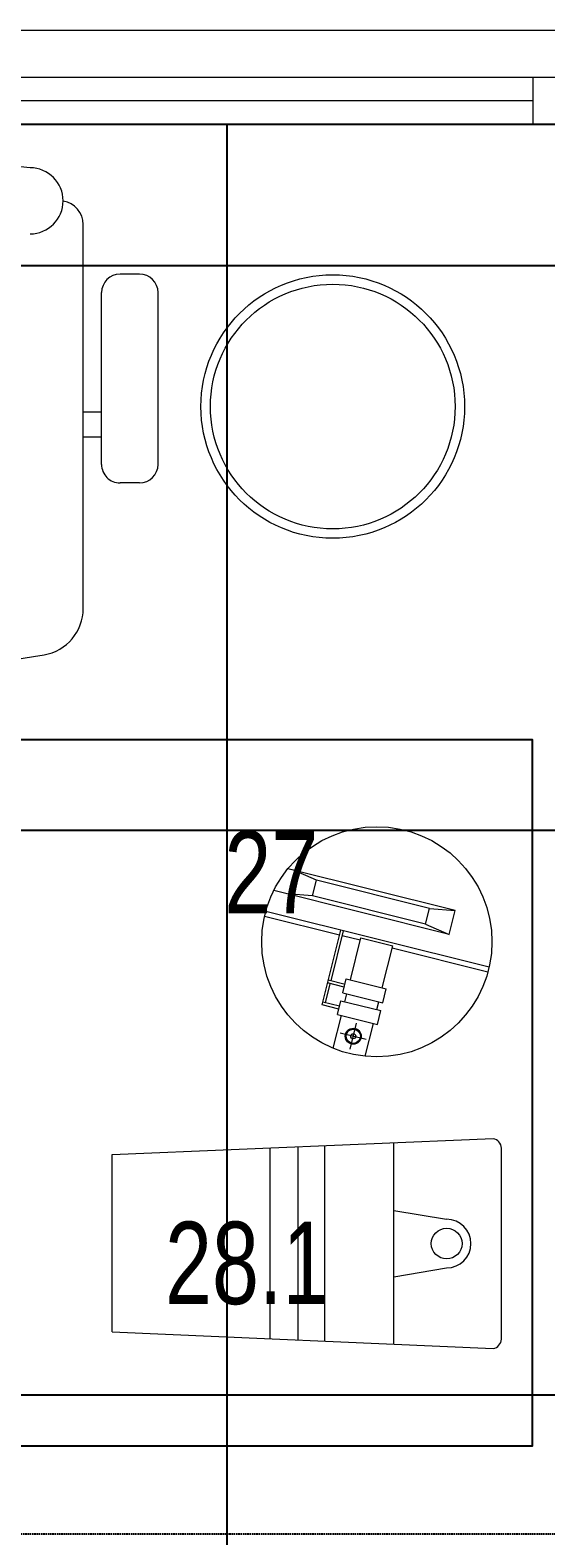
# Model space of a CAD drawing. Extents: x -178977 to 231842, y -29287 to 19916.
# Drawn here: x 11267 to 11815, y -4310 to -2710 of the extents above; entities that cross this region are included whole.
import ezdxf
from ezdxf import colors
from ezdxf.entities.mleader import LeaderData, LeaderLine
from ezdxf.math import Vec2, Vec3

# ---------------------------------------------------------------- set-up
doc = ezdxf.new("R2010")
doc.units = 0
doc.header["$LTSCALE"] = 0.25
doc.linetypes.add('DASHDOT', pattern=[25.4, 12.7, -6.35, 0, -6.35])
doc.linetypes.add('HIDDEN', pattern=[9.525, 6.35, -3.175])
for name, color, linetype, lineweight in [('01-First Floor-FUR$0$72_EGR_EQP_TAG', 142, 'Continuous', 5), ('01-First Floor-FUR$0$Aluminum', 251, 'Continuous', 5), ('01-First Floor-FUR$0$LOADING', 253, 'Continuous', 5), ('01-First Floor-FUR$0$Walls', 251, 'Continuous', 5), ('E-LITE-CIRC', 6, 'Continuous', 25), ('E-LITE-CLNG-CNDT', 6, 'DASHDOT', 35), ('E-POWR-FLOR-CNDT', 6, 'HIDDEN', 25)]:
    doc.layers.add(name, color=color, linetype=linetype, lineweight=lineweight)
doc.layers.add('01-First Floor-FUR$0$FALSE CEILING', color=251, linetype='Continuous')
doc.styles.add('01-First Floor-FUR$0$X3G_ENTITY_257CFD', font='swisscl.ttf', dxfattribs={"height": 200})
doc.styles.add('DC_SIMPLEX', font='SIMPLEX.shx', dxfattribs={"width": 0.7})

# ---------------------------------------------------------------- blocks, each defined once
blk = doc.blocks.new('01-First Floor-FUR$0$O.122.42.80')
at = {"layer": '01-First Floor-FUR$0$LOADING'}
for p, q in [((286356.8, -8336.5, 0), (286179.3, -8292.3, 0)), ((286209.7, -8304.5, 0), (286184.5, -8293.6, 0)), ((286350.4, -8362, 0), (286164.2, -8315.5, 0)), ((286205.5, -8321.2, 0), (286178.2, -8319, 0)), ((286205.5, -8321.2, 0), (286209.7, -8304.5, 0)), ((286329.5, -8334.4, 0), (286209.7, -8304.5, 0)), ((286325.3, -8351.1, 0), (286205.5, -8321.2, 0)), ((286325.3, -8351.1, 0), (286329.5, -8334.4, 0)), ((286329.5, -8334.4, 0), (286356.8, -8336.5, 0)), ((286234.1, -8362.8, 0), (286154.4, -8342.9, 0)), ((286393, -8396.8, 0), (286155.8, -8337.6, 0)), ((286325.3, -8351.1, 0), (286350.4, -8362, 0)), ((286350.4, -8362, 0), (286356.8, -8336.5, 0)), ((286215.6, -8436.9, 0), (286235.4, -8357.5, 0)), ((286225.1, -8411.5, 0), (286238.4, -8358.2, 0)), ((286256.1, -8368.3, 0), (286237, -8363.5, 0)), ((286245.6, -8410.3, 0), (286256.7, -8365.7, 0)), ((286256.7, -8365.7, 0), (286290.7, -8374.2, 0)), ((286279.5, -8418.8, 0), (286290.7, -8374.2, 0)), ((286391.7, -8402.1, 0), (286290, -8376.7, 0)), ((286219.3, -8434.7, 0), (286224.3, -8414.5, 0)), ((286239.1, -8418.1, 0), (286221.4, -8413.7, 0)), ((286239.9, -8415.2, 0), (286222.1, -8410.7, 0)), ((286237.6, -8424, 0), (286241.3, -8409.3, 0)), ((286241.3, -8409.3, 0), (286283.8, -8419.9, 0)), ((286237.6, -8424, 0), (286280.1, -8434.6, 0)), ((286239.8, -8433.6, 0), (286241.9, -8425.1, 0)), ((286280.1, -8434.6, 0), (286283.8, -8419.9, 0)), ((286233.3, -8441.4, 0), (286215.6, -8436.9, 0)), ((286234.1, -8438.4, 0), (286216.3, -8434, 0)), ((286231.9, -8447.3, 0), (286235.5, -8432.5, 0)), ((286231.9, -8447.3, 0), (286274.4, -8457.9, 0)), ((286235.5, -8432.5, 0), (286278, -8443.1, 0)), ((286273.7, -8442, 0), (286275.8, -8433.6, 0)), ((286274.4, -8457.9, 0), (286278, -8443.1, 0)), ((286227.5, -8483.1, 0), (286236.1, -8448.3, 0)), ((286245.3, -8484, 0), (286252.1, -8456.5, 0)), ((286261.4, -8491.6, 0), (286270.1, -8456.8, 0)), ((286262.4, -8473.9, 0), (286234.9, -8467, 0))]:
    blk.add_line(p, q, dxfattribs=at)
for centre, radius in [((286273.7, -8369.9, 0), 122.3), ((286248.7, -8470.3, 0), 8.47), ((286248.7, -8470.3, 0), 7.58), ((286248.7, -8470.3, 0), 2.67)]:
    blk.add_circle(centre, radius, dxfattribs=at)
blk = doc.blocks.new('01-First Floor-FUR$0$WM00001-P')
at = {"layer": '01-First Floor-FUR$0$LOADING'}
for radius in [0.14, 0.13]:
    blk.add_circle((0, 0), radius, dxfattribs=at)
blk = doc.blocks.new('01-First Floor-FUR$0$GF21018-P')
at = {"color": 0}
for p, q in [((-0.2207, 0.4756), (-0.2207, 0.0675)), ((-0.2806, 0.3422), (-0.2598, 0.3422)), ((-0.3002, 0.3226), (-0.3002, 0.14)), ((-0.2402, 0.3226), (-0.2402, 0.14)), ((-0.2402, 0.2937), (-0.2207, 0.2937)), ((-0.2402, 0.2671), (-0.2207, 0.2671)), ((-0.2806, 0.1204), (-0.2598, 0.1204))]:
    blk.add_line(p, q, dxfattribs=at)
for centre, radius, start, end in [((-0.0001, -0.5295), 1.0695, 80.3671, 99.6329), ((-0.1707, 0.4756), 0.05, 99.6329, 180), ((-0.2806, 0.3226), 0.0196, 90, 180), ((-0.2598, 0.3226), 0.0196, 360, 90), ((-0.2806, 0.14), 0.0196, 180, 270), ((-0.2598, 0.14), 0.0196, 270, 360), ((-0.1957, 0.0675), 0.025, 180, 261.4721), ((-0.1643, 0.0425), 0.0351, 90, 270), ((0, 1.8314), 1.8314, 264.8532, 275.147)]:
    blk.add_arc(centre, radius, start, end, dxfattribs=at)
blk = doc.blocks.new('01-First Floor-FUR$0$28.1')
at = {"layer": '01-First Floor-FUR$0$LOADING'}
for p, q in [((-59566.5, -109878.5), (-59162, -109861.7)), ((-59369, -110075.5), (-59369, -109870.3)), ((-59340.8, -110076.8), (-59340.8, -109869.2)), ((-59267.4, -110080), (-59267.4, -109866.1)), ((-59566.5, -110066.8), (-59566.5, -109878.5)), ((-59398.7, -110074.2), (-59398.7, -109871.6)), ((-59153.1, -110074.6), (-59153.1, -109871.9)), ((-59267.4, -109938), (-59211.3, -109947.4)), ((-59267.4, -110008.5), (-59211.3, -109999)), ((-59566.5, -110066.8), (-59162, -110084.7))]:
    blk.add_line(p, q, dxfattribs=at)
blk.add_circle((-59211.3, -109973.2), 16.3, dxfattribs=at)
for centre, radius, start, end in [((-59163.4, -109871.9), 10.2, 360, 82.1904), ((-59211.3, -109973.2), 25.8, 270, 90), ((-59163.4, -110074.6), 10.2, 277.8096, 360)]:
    blk.add_arc(centre, radius, start, end, dxfattribs=at)
blk = doc.blocks.new('01-First Floor-FUR')
at = {"layer": '01-First Floor-FUR$0$Aluminum'}
for p, q in [((10675.9, -2710), (11875.9, -2710)), ((10700.9, -2760), (11850.9, -2760)), ((11800.9, -2760), (11800.9, -2810)), ((11800.9, -2785), (10750.9, -2785)), ((10675.9, -2810), (11875.9, -2810))]:
    blk.add_line(p, q, dxfattribs=at)
at = {"layer": '01-First Floor-FUR$0$FALSE CEILING', "linetype": 'Continuous'}
for p, q in [((11476, -7160), (11476, -2810)), ((10276, -2960), (14276, -2960)), ((10276, -3560), (14276, -3560)), ((10276, -4160), (14276, -4160))]:
    blk.add_line(p, q, dxfattribs=at)
at = {"layer": '01-First Floor-FUR$0$FALSE CEILING'}
blk.add_lwpolyline([(14276, -7160), (10276, -7160), (10276, -2810), (14276, -2810)], close=True, dxfattribs=at)
at = {"layer": '01-First Floor-FUR$0$FALSE CEILING', "elevation": -0.1}
blk.add_lwpolyline([(10300.6, -3464.2), (10300.6, -4214.2), (11800.6, -4214.2), (11800.6, -3464.2)], close=True, dxfattribs=at)
at = {"layer": '01-First Floor-FUR$0$LOADING', "elevation": -0.1}
blk.add_lwpolyline([(10300.6, -3464.2), (10300.6, -4214.2), (11800.6, -4214.2), (11800.6, -3464.2)], close=True, dxfattribs=at)
at = {"layer": '01-First Floor-FUR$0$Walls'}
blk.add_line((10276, -2810), (14276, -2810), dxfattribs=at)
at = {"layer": '01-First Floor-FUR$0$LOADING', "extrusion": (2.24021e-05, 7.77426e-06, 1), "xscale": 1000, "yscale": 1000, "zscale": 1000, "rotation": 179.9985892349693}
blk.add_blockref('01-First Floor-FUR$0$GF21018-P', (11102.5, -2848.9, 0.1), dxfattribs=at)
at = {"layer": '01-First Floor-FUR$0$LOADING', "extrusion": (-2.24019e-05, -2.25507e-18, -1), "xscale": -1000, "yscale": 1000, "zscale": 1000, "rotation": 180}
blk.add_blockref('01-First Floor-FUR$0$WM00001-P', (-11588.3, -3110, -0.1), dxfattribs=at)
at = {"layer": '01-First Floor-FUR$0$LOADING'}
for name, p in [('01-First Floor-FUR$0$O.122.42.80', (-274638.6, 4691.2, -0.1)), ('01-First Floor-FUR$0$28.1', (70920.6, 105973.8, -0.1))]:
    blk.add_blockref(name, p, dxfattribs=at)
at = {"layer": '01-First Floor-FUR$0$72_EGR_EQP_TAG', "char_height": 87.47, "attachment_point": 2, "style": '01-First Floor-FUR$0$X3G_ENTITY_257CFD'}
for s, insert in [('27', (11523, -3561, -0.1)), ('28.1', (11497.4, -3976.2, 0))]:
    blk.add_mtext(s, dxfattribs=dict(at, insert=insert))
blk = doc.blocks.new('ARR0W')
at = {"color": 45}
blk.add_ellipse((0, 0), major_axis=(0.4, 0), ratio=0.4, dxfattribs=at)
at = {"color": 45, "ltscale": 0.5}
blk.add_solid([(-1.4, 0.167), (-0.4, 0), (-1.4, -0.167)], dxfattribs=at)

msp = doc.modelspace()

# ---------------------------------------------------------------- linework, layer by layer
at = {"layer": 'E-POWR-FLOR-CNDT'}
msp.add_lwpolyline([(10399.7, -4184.1), (10523.5, -4307.8), (12870.5, -4307.8, 0.414214), (12970.5, -4207.8), (12970.5, -2933.7)], format="xyb", dxfattribs=at)

# ---------------------------------------------------------------- block references
at = {"layer": 'E-LITE-CLNG-CNDT'}
msp.add_blockref('01-First Floor-FUR', (0, 0), dxfattribs=at)

# ---------------------------------------------------------------- leaders
at = {"layer": 'E-LITE-CIRC'}
ml = msp.add_multileader_mtext('Standard', dxfattribs=at)
ml.set_content('{\\Fdc_el_romans|c0;\\W0.8;TO\\Fromans|c0; \\Fsimplex|c0;PP-F1/M5}', color=256, style='DC_SIMPLEX')
ml.set_leader_properties()
ml.set_arrow_properties(name='ARR0W')
ml.build(insert=Vec2(0, 0))
ml.multileader.update_dxf_attribs({"dogleg_length": 200, "arrow_head_size": 140, "scale": 100})
ctx = ml.context
ctx.base_point, ctx.scale, ctx.char_height, ctx.arrow_head_size, ctx.landing_gap_size, ctx.plane_origin, ctx.plane_x_axis, ctx.plane_y_axis = Vec3(11471.7, -2452.1, 14.8), 100, 200, 140, 140, Vec3(17753.2, 4829.4, 14.8), Vec3(1, -0.000001, 0), Vec3(0.000001, 1, 0)
notes = []
notes.append((ctx, [(0, (1, 1, 0), (11362.9, -2452.1, 14.8), (1, -0.000001, 0), 108.8, [(0, [(9861.8, -3385.9, 14.8)], 0, [])])]))
ctx.mtext.insert, ctx.mtext.text_direction, ctx.mtext.rotation, ctx.mtext.flow_direction = Vec3(11611.7, -2318.7, 14.8), Vec3(1, -0.000001, 0), 6.283185, 5
for ctx, leaders in notes:
    for number, flags, end, landing, length, lines in leaders:
        leader = LeaderData()
        leader.index, (leader.has_last_leader_line, leader.has_dogleg_vector, leader.attachment_direction) = number, flags
        leader.last_leader_point, leader.dogleg_vector, leader.dogleg_length = Vec3(end), Vec3(landing), length
        for number, points, colour, breaks in lines:
            line = LeaderLine()
            line.index, line.vertices, line.color, line.breaks = number, Vec3.list(points), colors.encode_raw_color(colour), breaks
            leader.lines.append(line)
        ctx.leaders.append(leader)

doc.saveas('drawing.dxf')
